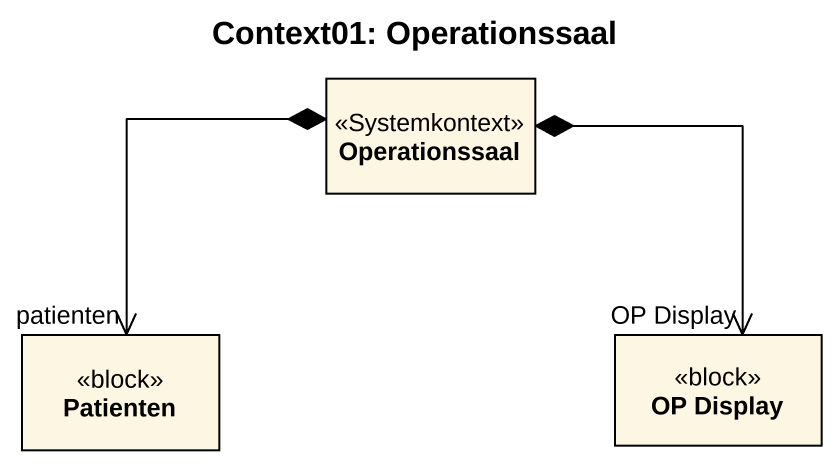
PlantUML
@startuml
title Context01: Operationssaal
hide circle
hide empty members
class Operationssaal <<Systemkontext>>
class Patienten <<block>>
class "OP Display" as OP_Display <<block>>
Operationssaal *--> "patienten" Patienten
Operationssaal *--> "OP Display" OP_Display
@enduml
